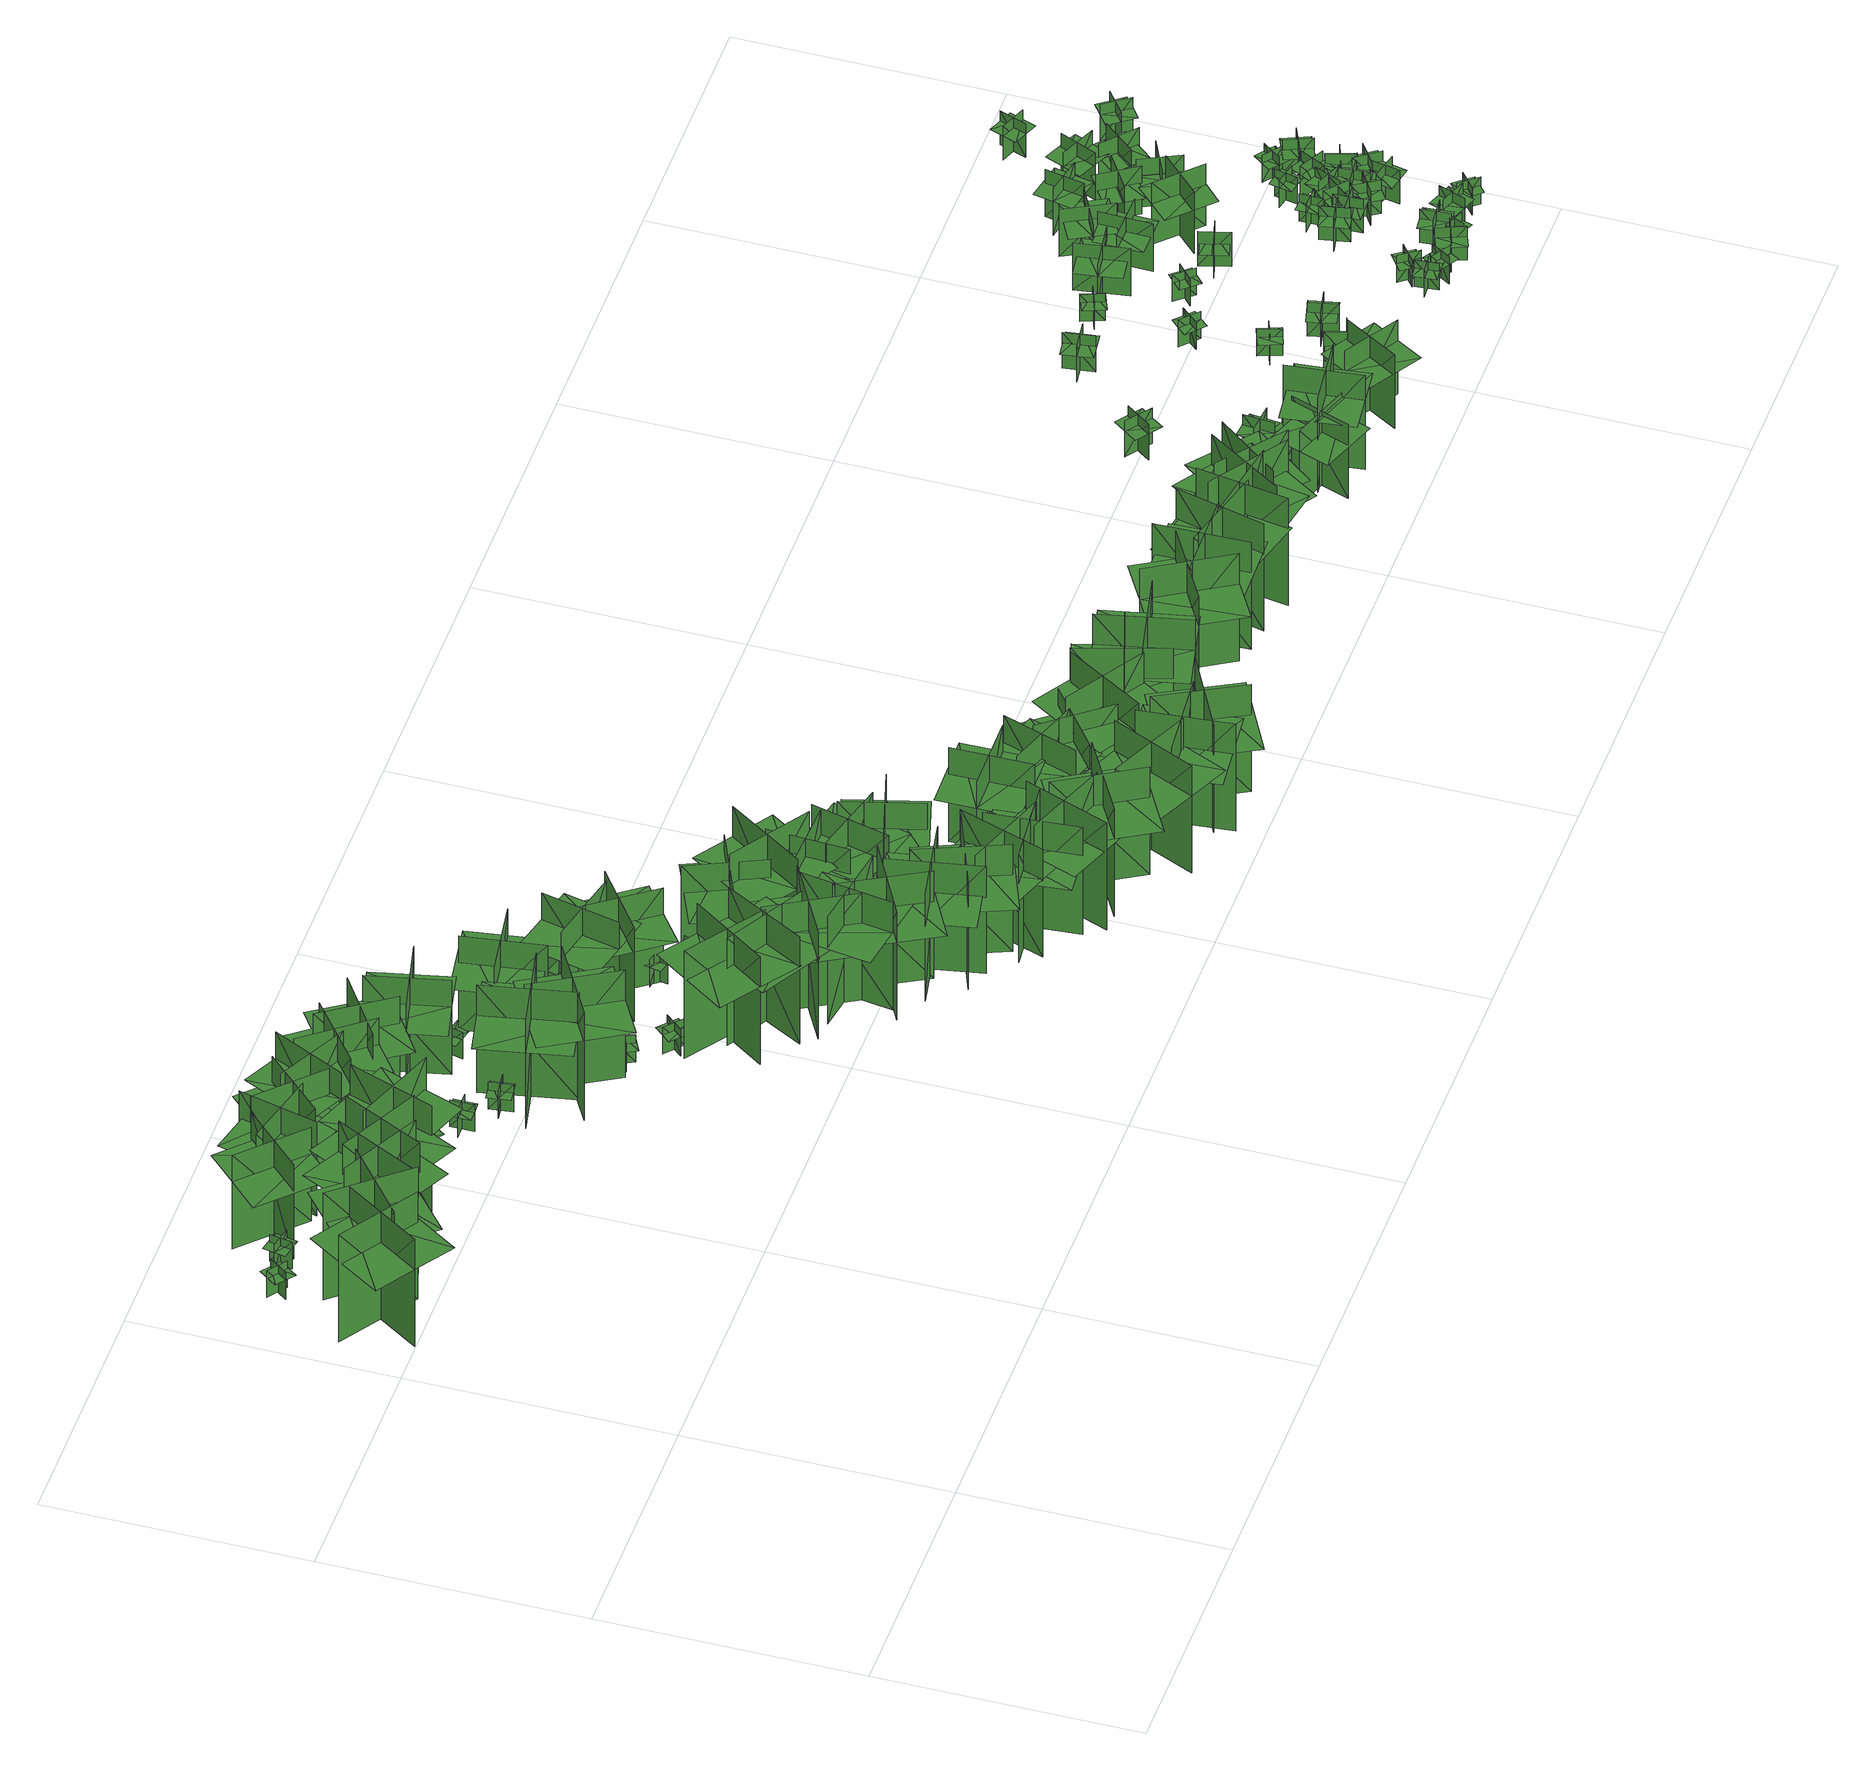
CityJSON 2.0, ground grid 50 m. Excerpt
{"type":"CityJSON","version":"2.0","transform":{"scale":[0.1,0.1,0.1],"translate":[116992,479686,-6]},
"CityObjects":{
"tree1":{"type":"SolitaryVegetationObject","geometry":[{"type":"MultiSurface","lod":"1","boundaries":[[[0,1,2]],[[0,2,3]],[[4,5,6]],[[4,6,7]],[[8,9,10]],[[8,10,11]],[[8,11,12]],[[8,12,13]]]}]},
"tree2":{"type":"SolitaryVegetationObject","geometry":[{"type":"MultiSurface","lod":"1","boundaries":[[[14,15,16]],[[14,16,17]],[[18,19,20]],[[18,20,21]],[[22,23,24]],[[22,24,25]],[[22,25,26]],[[22,26,27]]]}]},
"tree3":{"type":"SolitaryVegetationObject","geometry":[{"type":"MultiSurface","lod":"1","boundaries":[[[28,29,30]],[[28,30,31]],[[32,33,34]],[[32,34,35]],[[36,37,38]],[[36,38,39]],[[36,39,40]],[[36,40,41]]]}]},
"tree4":{"type":"SolitaryVegetationObject","geometry":[{"type":"MultiSurface","lod":"1","boundaries":[[[42,43,44]],[[42,44,45]],[[46,47,48]],[[46,48,49]],[[50,51,52]],[[50,52,53]],[[50,53,54]],[[50,54,55]]]}]},
"tree5":{"type":"SolitaryVegetationObject","geometry":[{"type":"MultiSurface","lod":"1","boundaries":[[[56,57,58]],[[56,58,59]],[[60,61,62]],[[60,62,63]],[[64,65,66]],[[64,66,67]],[[64,67,68]],[[64,68,69]]]}]},
"tree6":{"type":"SolitaryVegetationObject","geometry":[{"type":"MultiSurface","lod":"1","boundaries":[[[70,71,72]],[[70,72,73]],[[74,75,76]],[[74,76,77]],[[78,79,80]],[[78,80,81]],[[78,81,82]],[[78,82,83]]]}]},
"tree7":{"type":"SolitaryVegetationObject","geometry":[{"type":"MultiSurface","lod":"1","boundaries":[[[84,85,86]],[[84,86,87]],[[88,89,90]],[[88,90,91]],[[92,93,94]],[[92,94,95]],[[92,95,96]],[[92,96,97]]]}]},
"tree8":{"type":"SolitaryVegetationObject","geometry":[{"type":"MultiSurface","lod":"1","boundaries":[[[98,99,100]],[[98,100,101]],[[102,103,104]],[[102,104,105]],[[106,107,108]],[[106,108,109]],[[106,109,110]],[[106,110,111]]]}]},
"tree9":{"type":"SolitaryVegetationObject","geometry":[{"type":"MultiSurface","lod":"1","boundaries":[[[112,113,114]],[[112,114,115]],[[116,117,118]],[[116,118,119]],[[120,121,122]],[[120,122,123]],[[120,123,124]],[[120,124,125]]]}]},
"tree10":{"type":"SolitaryVegetationObject","geometry":[{"type":"MultiSurface","lod":"1","boundaries":[[[126,127,128]],[[126,128,129]],[[130,131,132]],[[130,132,133]],[[134,135,136]],[[134,136,137]],[[134,137,138]],[[134,138,139]]]}]},
"tree11":{"type":"SolitaryVegetationObject","geometry":[{"type":"MultiSurface","lod":"1","boundaries":[[[140,141,142]],[[140,142,143]],[[144,145,146]],[[144,146,147]],[[148,149,150]],[[148,150,151]],[[148,151,152]],[[148,152,153]]]}]},
"tree12":{"type":"SolitaryVegetationObject","geometry":[{"type":"MultiSurface","lod":"1","boundaries":[[[154,155,156]],[[154,156,157]],[[158,159,160]],[[158,160,161]],[[162,163,164]],[[162,164,165]],[[162,165,166]],[[162,166,167]]]}]},
"tree13":{"type":"SolitaryVegetationObject","geometry":[{"type":"MultiSurface","lod":"1","boundaries":[[[168,169,170]],[[168,170,171]],[[172,173,174]],[[172,174,175]],[[176,177,178]],[[176,178,179]],[[176,179,180]],[[176,180,181]]]}]},
"tree14":{"type":"SolitaryVegetationObject","geometry":[{"type":"MultiSurface","lod":"1","boundaries":[[[182,183,184]],[[182,184,185]],[[186,187,188]],[[186,188,189]],[[190,191,192]],[[190,192,193]],[[190,193,194]],[[190,194,195]]]}]},
"tree15":{"type":"SolitaryVegetationObject","geometry":[{"type":"MultiSurface","lod":"1","boundaries":[[[196,197,198]],[[196,198,199]],[[200,201,202]],[[200,202,203]],[[204,205,206]],[[204,206,207]],[[204,207,208]],[[204,208,209]]]}]},
"tree16":{"type":"SolitaryVegetationObject","geometry":[{"type":"MultiSurface","lod":"1","boundaries":[[[210,211,212]],[[210,212,213]],[[214,215,216]],[[214,216,217]],[[218,219,220]],[[218,220,221]],[[218,221,222]],[[218,222,223]]]}]},
"tree17":{"type":"SolitaryVegetationObject","geometry":[{"type":"MultiSurface","lod":"1","boundaries":[[[224,225,226]],[[224,226,227]],[[228,229,230]],[[228,230,231]],[[232,233,234]],[[232,234,235]],[[232,235,236]],[[232,236,237]]]}]},
"tree18":{"type":"SolitaryVegetationObject","geometry":[{"type":"MultiSurface","lod":"1","boundaries":[[[238,239,240]],[[238,240,241]],[[242,243,244]],[[242,244,245]],[[246,247,248]],[[246,248,249]],[[246,249,250]],[[246,250,251]]]}]},
"tree19":{"type":"SolitaryVegetationObject","geometry":[{"type":"MultiSurface","lod":"1","boundaries":[[[252,253,254]],[[252,254,255]],[[256,257,258]],[[256,258,259]],[[260,261,262]],[[260,262,263]],[[260,263,264]],[[260,264,265]]]}]},
"tree20":{"type":"SolitaryVegetationObject","geometry":[{"type":"MultiSurface","lod":"1","boundaries":[[[266,267,268]],[[266,268,269]],[[270,271,272]],[[270,272,273]],[[274,275,276]],[[274,276,277]],[[274,277,278]],[[274,278,279]]]}]},
"tree21":{"type":"SolitaryVegetationObject","geometry":[{"type":"MultiSurface","lod":"1","boundaries":[[[280,281,282]],[[280,282,283]],[[284,285,286]],[[284,286,287]],[[288,289,290]],[[288,290,291]],[[288,291,292]],[[288,292,293]]]}]},
"tree22":{"type":"SolitaryVegetationObject","geometry":[{"type":"MultiSurface","lod":"1","boundaries":[[[294,295,296]],[[294,296,297]],[[298,299,300]],[[298,300,301]],[[302,303,304]],[[302,304,305]],[[302,305,306]],[[302,306,307]]]}]},
"tree23":{"type":"SolitaryVegetationObject","geometry":[{"type":"MultiSurface","lod":"1","boundaries":[[[308,309,310]],[[308,310,311]],[[312,313,314]],[[312,314,315]],[[316,317,318]],[[316,318,319]],[[316,319,320]],[[316,320,321]]]}]},
"tree24":{"type":"SolitaryVegetationObject","geometry":[{"type":"MultiSurface","lod":"1","boundaries":[[[322,323,324]],[[322,324,325]],[[326,327,328]],[[326,328,329]],[[330,331,332]],[[330,332,333]],[[330,333,334]],[[330,334,335]]]}]},
"tree25":{"type":"SolitaryVegetationObject","geometry":[{"type":"MultiSurface","lod":"1","boundaries":[[[336,337,338]],[[336,338,339]],[[340,341,342]],[[340,342,343]],[[344,345,346]],[[344,346,347]],[[344,347,348]],[[344,348,349]]]}]},
"tree26":{"type":"SolitaryVegetationObject","geometry":[{"type":"MultiSurface","lod":"1","boundaries":[[[350,351,352]],[[350,352,353]],[[354,355,356]],[[354,356,357]],[[358,359,360]],[[358,360,361]],[[358,361,362]],[[358,362,363]]]}]},
"tree27":{"type":"SolitaryVegetationObject","geometry":[{"type":"MultiSurface","lod":"1","boundaries":[[[364,365,366]],[[364,366,367]],[[368,369,370]],[[368,370,371]],[[372,373,374]],[[372,374,375]],[[372,375,376]],[[372,376,377]]]}]},
"tree28":{"type":"SolitaryVegetationObject","geometry":[{"type":"MultiSurface","lod":"1","boundaries":[[[378,379,380]],[[378,380,381]],[[382,383,384]],[[382,384,385]],[[386,387,388]],[[386,388,389]],[[386,389,390]],[[386,390,391]]]}]},
"tree29":{"type":"SolitaryVegetationObject","geometry":[{"type":"MultiSurface","lod":"1","boundaries":[[[392,393,394]],[[392,394,395]],[[396,397,398]],[[396,398,399]],[[400,401,402]],[[400,402,403]],[[400,403,404]],[[400,404,405]]]}]},
"tree30":{"type":"SolitaryVegetationObject","geometry":[{"type":"MultiSurface","lod":"1","boundaries":[[[406,407,408]],[[406,408,409]],[[410,411,412]],[[410,412,413]],[[414,415,416]],[[414,416,417]],[[414,417,418]],[[414,418,419]]]}]},
"tree31":{"type":"SolitaryVegetationObject","geometry":[{"type":"MultiSurface","lod":"1","boundaries":[[[420,421,422]],[[420,422,423]],[[424,425,426]],[[424,426,427]],[[428,429,430]],[[428,430,431]],[[428,431,432]],[[428,432,433]]]}]},
"tree32":{"type":"SolitaryVegetationObject","geometry":[{"type":"MultiSurface","lod":"1","boundaries":[[[434,435,436]],[[434,436,437]],[[438,439,440]],[[438,440,441]],[[442,443,444]],[[442,444,445]],[[442,445,446]],[[442,446,447]]]}]},
"tree33":{"type":"SolitaryVegetationObject","geometry":[{"type":"MultiSurface","lod":"1","boundaries":[[[448,449,450]],[[448,450,451]],[[452,453,454]],[[452,454,455]],[[456,457,458]],[[456,458,459]],[[456,459,460]],[[456,460,461]]]}]},
"tree34":{"type":"SolitaryVegetationObject","geometry":[{"type":"MultiSurface","lod":"1","boundaries":[[[462,463,464]],[[462,464,465]],[[466,467,468]],[[466,468,469]],[[470,471,472]],[[470,472,473]],[[470,473,474]],[[470,474,475]]]}]},
"tree35":{"type":"SolitaryVegetationObject","geometry":[{"type":"MultiSurface","lod":"1","boundaries":[[[476,477,478]],[[476,478,479]],[[480,481,482]],[[480,482,483]],[[484,485,486]],[[484,486,487]],[[484,487,488]],[[484,488,489]]]}]},
"tree36":{"type":"SolitaryVegetationObject","geometry":[{"type":"MultiSurface","lod":"1","boundaries":[[[490,491,492]],[[490,492,493]],[[494,495,496]],[[494,496,497]],[[498,499,500]],[[498,500,501]],[[498,501,502]],[[498,502,503]]]}]},
"tree37":{"type":"SolitaryVegetationObject","geometry":[{"type":"MultiSurface","lod":"1","boundaries":[[[504,505,506]],[[504,506,507]],[[508,509,510]],[[508,510,511]],[[512,513,514]],[[512,514,515]],[[512,515,516]],[[512,516,517]]]}]},
"tree38":{"type":"SolitaryVegetationObject","geometry":[{"type":"MultiSurface","lod":"1","boundaries":[[[518,519,520]],[[518,520,521]],[[522,523,524]],[[522,524,525]],[[526,527,528]],[[526,528,529]],[[526,529,530]],[[526,530,531]]]}]},
"tree39":{"type":"SolitaryVegetationObject","geometry":[{"type":"MultiSurface","lod":"1","boundaries":[[[532,533,534]],[[532,534,535]],[[536,537,538]],[[536,538,539]],[[540,541,542]],[[540,542,543]],[[540,543,544]],[[540,544,545]]]}]},
"tree40":{"type":"SolitaryVegetationObject","geometry":[{"type":"MultiSurface","lod":"1","boundaries":[[[546,547,548]],[[546,548,549]],[[550,551,552]],[[550,552,553]],[[554,555,556]],[[554,556,557]],[[554,557,558]],[[554,558,559]]]}]},
"tree41":{"type":"SolitaryVegetationObject","geometry":[{"type":"MultiSurface","lod":"1","boundaries":[[[560,561,562]],[[560,562,563]],[[564,565,566]],[[564,566,567]],[[568,569,570]],[[568,570,571]],[[568,571,572]],[[568,572,573]]]}]},
"tree42":{"type":"SolitaryVegetationObject","geometry":[{"type":"MultiSurface","lod":"1","boundaries":[[[574,575,576]],[[574,576,577]],[[578,579,580]],[[578,580,581]],[[582,583,584]],[[582,584,585]],[[582,585,586]],[[582,586,587]]]}]},
"tree43":{"type":"SolitaryVegetationObject","geometry":[{"type":"MultiSurface","lod":"1","boundaries":[[[588,589,590]],[[588,590,591]],[[592,593,594]],[[592,594,595]],[[596,597,598]],[[596,598,599]],[[596,599,600]],[[596,600,601]]]}]},
"tree44":{"type":"SolitaryVegetationObject","geometry":[{"type":"MultiSurface","lod":"1","boundaries":[[[602,603,604]],[[602,604,605]],[[606,607,608]],[[606,608,609]],[[610,611,612]],[[610,612,613]],[[610,613,614]],[[610,614,615]]]}]},
"tree45":{"type":"SolitaryVegetationObject","geometry":[{"type":"MultiSurface","lod":"1","boundaries":[[[616,617,618]],[[616,618,619]],[[620,621,622]],[[620,622,623]],[[624,625,626]],[[624,626,627]],[[624,627,628]],[[624,628,629]]]}]},
"tree46":{"type":"SolitaryVegetationObject","geometry":[{"type":"MultiSurface","lod":"1","boundaries":[[[630,631,632]],[[630,632,633]],[[634,635,636]],[[634,636,637]],[[638,639,640]],[[638,640,641]],[[638,641,642]],[[638,642,643]]]}]},
"tree47":{"type":"SolitaryVegetationObject","geometry":[{"type":"MultiSurface","lod":"1","boundaries":[[[644,645,646]],[[644,646,647]],[[648,649,650]],[[648,650,651]],[[652,653,654]],[[652,654,655]],[[652,655,656]],[[652,656,657]]]}]},
"tree48":{"type":"SolitaryVegetationObject","geometry":[{"type":"MultiSurface","lod":"1","boundaries":[[[658,659,660]],[[658,660,661]],[[662,663,664]],[[662,664,665]],[[666,667,668]],[[666,668,669]],[[666,669,670]],[[666,670,671]]]}]},
"tree49":{"type":"SolitaryVegetationObject","geometry":[{"type":"MultiSurface","lod":"1","boundaries":[[[672,673,674]],[[672,674,675]],[[676,677,678]],[[676,678,679]],[[680,681,682]],[[680,682,683]],[[680,683,684]],[[680,684,685]]]}]},
"tree50":{"type":"SolitaryVegetationObject","geometry":[{"type":"MultiSurface","lod":"1","boundaries":[[[686,687,688]],[[686,688,689]],[[690,691,692]],[[690,692,693]],[[694,695,696]],[[694,696,697]],[[694,697,698]],[[694,698,699]]]}]},
"tree51":{"type":"SolitaryVegetationObject","geometry":[{"type":"MultiSurface","lod":"1","boundaries":[[[700,701,702]],[[700,702,703]],[[704,705,706]],[[704,706,707]],[[708,709,710]],[[708,710,711]],[[708,711,712]],[[708,712,713]]]}]},
"tree52":{"type":"SolitaryVegetationObject","geometry":[{"type":"MultiSurface","lod":"1","boundaries":[[[714,715,716]],[[714,716,717]],[[718,719,720]],[[718,720,721]],[[722,723,724]],[[722,724,725]],[[722,725,726]],[[722,726,727]]]}]},
"tree53":{"type":"SolitaryVegetationObject","geometry":[{"type":"MultiSurface","lod":"1","boundaries":[[[728,729,730]],[[728,730,731]],[[732,733,734]],[[732,734,735]],[[736,737,738]],[[736,738,739]],[[736,739,740]],[[736,740,741]]]}]},
"tree54":{"type":"SolitaryVegetationObject","geometry":[{"type":"MultiSurface","lod":"1","boundaries":[[[742,743,744]],[[742,744,745]],[[746,747,748]],[[746,748,749]],[[750,751,752]],[[750,752,753]],[[750,753,754]],[[750,754,755]]]}]},
"tree55":{"type":"SolitaryVegetationObject","geometry":[{"type":"MultiSurface","lod":"1","boundaries":[[[756,757,758]],[[756,758,759]],[[760,761,762]],[[760,762,763]],[[764,765,766]],[[764,766,767]],[[764,767,768]],[[764,768,769]]]}]},
"tree56":{"type":"SolitaryVegetationObject","geometry":[{"type":"MultiSurface","lod":"1","boundaries":[[[770,771,772]],[[770,772,773]],[[774,775,776]],[[774,776,777]],[[778,779,780]],[[778,780,781]],[[778,781,782]],[[778,782,783]]]}]},
"tree57":{"type":"SolitaryVegetationObject","geometry":[{"type":"MultiSurface","lod":"1","boundaries":[[[784,785,786]],[[784,786,787]],[[788,789,790]],[[788,790,791]],[[792,793,794]],[[792,794,795]],[[792,795,796]],[[792,796,797]]]}]},
"tree58":{"type":"SolitaryVegetationObject","geometry":[{"type":"MultiSurface","lod":"1","boundaries":[[[798,799,800]],[[798,800,801]],[[802,803,804]],[[802,804,805]],[[806,807,808]],[[806,808,809]],[[806,809,810]],[[806,810,811]]]}]},
"tree59":{"type":"SolitaryVegetationObject","geometry":[{"type":"MultiSurface","lod":"1","boundaries":[[[812,813,814]],[[812,814,815]],[[816,817,818]],[[816,818,819]],[[820,821,822]],[[820,822,823]],[[820,823,824]],[[820,824,825]]]}]},
"tree60":{"type":"SolitaryVegetationObject","geometry":[{"type":"MultiSurface","lod":"1","boundaries":[[[826,827,828]],[[826,828,829]],[[830,831,832]],[[830,832,833]],[[834,835,836]],[[834,836,837]],[[834,837,838]],[[834,838,839]]]}]},
"tree61":{"type":"SolitaryVegetationObject","geometry":[{"type":"MultiSurface","lod":"1","boundaries":[[[840,841,842]],[[840,842,843]],[[844,845,846]],[[844,846,847]],[[848,849,850]],[[848,850,851]],[[848,851,852]],[[848,852,853]]]}]},
"tree62":{"type":"SolitaryVegetationObject","geometry":[{"type":"MultiSurface","lod":"1","boundaries":[[[854,855,856]],[[854,856,857]],[[858,859,860]],[[858,860,861]],[[862,863,864]],[[862,864,865]],[[862,865,866]],[[862,866,867]]]}]},
"tree63":{"type":"SolitaryVegetationObject","geometry":[{"type":"MultiSurface","lod":"1","boundaries":[[[868,869,870]],[[868,870,871]],[[872,873,874]],[[872,874,875]],[[876,877,878]],[[876,878,879]],[[876,879,880]],[[876,880,881]]]}]},
"tree64":{"type":"SolitaryVegetationObject","geometry":[{"type":"MultiSurface","lod":"1","boundaries":[[[882,883,884]],[[882,884,885]],[[886,887,888]],[[886,888,889]],[[890,891,892]],[[890,892,893]],[[890,893,894]],[[890,894,895]]]}]},
"tree65":{"type":"SolitaryVegetationObject","geometry":[{"type":"MultiSurface","lod":"1","boundaries":[[[896,897,898]],[[896,898,899]],[[900,901,902]],[[900,902,903]],[[904,905,906]],[[904,906,907]],[[904,907,908]],[[904,908,909]]]}]},
"tree66":{"type":"SolitaryVegetationObject","geometry":[{"type":"MultiSurface","lod":"1","boundaries":[[[910,911,912]],[[910,912,913]],[[914,915,916]],[[914,916,917]],[[918,919,920]],[[918,920,921]],[[918,921,922]],[[918,922,923]]]}]},
"tree67":{"type":"SolitaryVegetationObject","geometry":[{"type":"MultiSurface","lod":"1","boundaries":[[[924,925,926]],[[924,926,927]],[[928,929,930]],[[928,930,931]],[[932,933,934]],[[932,934,935]],[[932,935,936]],[[932,936,937]]]}]},
"tree68":{"type":"SolitaryVegetationObject","geometry":[{"type":"MultiSurface","lod":"1","boundaries":[[[938,939,940]],[[938,940,941]],[[942,943,944]],[[942,944,945]],[[946,947,948]],[[946,948,949]],[[946,949,950]],[[946,950,951]]]}]},
"tree69":{"type":"SolitaryVegetationObject","geometry":[{"type":"MultiSurface","lod":"1","boundaries":[[[952,953,954]],[[952,954,955]],[[956,957,958]],[[956,958,959]],[[960,961,962]],[[960,962,963]],[[960,963,964]],[[960,964,965]]]}]},
"tree70":{"type":"SolitaryVegetationObject","geometry":[{"type":"MultiSurface","lod":"1","boundaries":[[[966,967,968]],[[966,968,969]],[[970,971,972]],[[970,972,973]],[[974,975,976]],[[974,976,977]],[[974,977,978]],[[974,978,979]]]}]},
"tree71":{"type":"SolitaryVegetationObject","geometry":[{"type":"MultiSurface","lod":"1","boundaries":[[[980,981,982]],[[980,982,983]],[[984,985,986]],[[984,986,987]],[[988,989,990]],[[988,990,991]],[[988,991,992]],[[988,992,993]]]}]},
"tree72":{"type":"SolitaryVegetationObject","geometry":[{"type":"MultiSurface","lod":"1","boundaries":[[[994,995,996]],[[994,996,997]],[[998,999,1000]],[[998,1000,1001]],[[1002,1003,1004]],[[1002,1004,1005]],[[1002,1005,1006]],[[1002,1006,1007]]]}]},
"tree73":{"type":"SolitaryVegetationObject","geometry":[{"type":"MultiSurface","lod":"1","boundaries":[[[1008,1009,1010]],[[1008,1010,1011]],[[1012,1013,1014]],[[1012,1014,1015]],[[1016,1017,1018]],[[1016,1018,1019]],[[1016,1019,1020]],[[1016,1020,1021]]]}]},
"tree74":{"type":"SolitaryVegetationObject","geometry":[{"type":"MultiSurface","lod":"1","boundaries":[[[1022,1023,1024]],[[1022,1024,1025]],[[1026,1027,1028]],[[1026,1028,1029]],[[1030,1031,1032]],[[1030,1032,1033]],[[1030,1033,1034]],[[1030,1034,1035]]]}]},
"tree75":{"type":"SolitaryVegetationObject","geometry":[{"type":"MultiSurface","lod":"1","boundaries":[[[1036,1037,1038]],[[1036,1038,1039]],[[1040,1041,1042]],[[1040,1042,1043]],[[1044,1045,1046]],[[1044,1046,1047]],[[1044,1047,1048]],[[1044,1048,1049]]]}]},
"tree76":{"type":"SolitaryVegetationObject","geometry":[{"type":"MultiSurface","lod":"1","boundaries":[[[1050,1051,1052]],[[1050,1052,1053]],[[1054,1055,1056]],[[1054,1056,1057]],[[1058,1059,1060]],[[1058,1060,1061]],[[1058,1061,1062]],[[1058,1062,1063]]]}]},
"tree77":{"type":"SolitaryVegetationObject","geometry":[{"type":"MultiSurface","lod":"1","boundaries":[[[1064,1065,1066]],[[1064,1066,1067]],[[1068,1069,1070]],[[1068,1070,1071]],[[1072,1073,1074]],[[1072,1074,1075]],[[1072,1073,1076]],[[1072,1076,1077]]]}]},
"tree78":{"type":"SolitaryVegetationObject","geometry":[{"type":"MultiSurface","lod":"1","boundaries":[[[1078,1079,1080]],[[1078,1080,1081]],[[1082,1083,1084]],[[1082,1084,1085]],[[1086,1087,1088]],[[1086,1088,1089]],[[1086,1089,1090]],[[1086,1090,1091]]]}]},
"tree79":{"type":"SolitaryVegetationObject","geometry":[{"type":"MultiSurface","lod":"1","boundaries":[[[1092,1093,1094]],[[1092,1094,1095]],[[1096,1097,1098]],[[1096,1098,1099]],[[1100,1101,1102]],[[1100,1102,1103]],[[1100,1103,1104]],[[1100,1104,1105]]]}]},
"tree80":{"type":"SolitaryVegetationObject","geometry":[{"type":"MultiSurface","lod":"1","boundaries":[[[1106,1107,1108]],[[1106,1108,1109]],[[1110,1111,1112]],[[1110,1112,1113]],[[1114,1115,1116]],[[1114,1116,1117]],[[1114,1117,1118]],[[1114,1118,1119]]]}]},
"tree81":{"type":"SolitaryVegetationObject","geometry":[{"type":"MultiSurface","lod":"1","boundaries":[[[1120,1121,1122]],[[1120,1122,1123]],[[1124,1125,1126]],[[1124,1126,1127]],[[1128,1129,1130]],[[1128,1130,1131]],[[1128,1131,1132]],[[1128,1132,1133]]]}]},
"tree82":{"type":"SolitaryVegetationObject","geometry":[{"type":"MultiSurface","lod":"1","boundaries":[[[1134,1135,1136]],[[1134,1136,1137]],[[1138,1139,1140]],[[1138,1140,1141]],[[1142,1143,1144]],[[1142,1144,1145]],[[1142,1145,1146]],[[1142,1146,1147]]]}]},
"tree83":{"type":"SolitaryVegetationObject","geometry":[{"type":"MultiSurface","lod":"1","boundaries":[[[1148,1149,1150]],[[1148,1150,1151]],[[1152,1153,1154]],[[1152,1154,1155]],[[1156,1157,1158]],[[1156,1158,1159]],[[1156,1159,1160]],[[1156,1160,1161]]]}]},
"tree84":{"type":"SolitaryVegetationObject","geometry":[{"type":"MultiSurface","lod":"1","boundaries":[[[1162,1163,1164]],[[1162,1164,1165]],[[1166,1167,1168]],[[1166,1168,1169]],[[1170,1171,1172]],[[1170,1172,1173]],[[1170,1171,1174]],[[1170,1174,1175]]]}]},
"tree85":{"type":"SolitaryVegetationObject","geometry":[{"type":"MultiSurface","lod":"1","boundaries":[[[1176,1177,1178]],[[1176,1178,1179]],[[1180,1181,1182]],[[1180,1182,1183]],[[1184,1185,1186]],[[1184,1186,1187]],[[1184,1187,1188]],[[1184,1188,1189]]]}]},
"tree86":{"type":"SolitaryVegetationObject","geometry":[{"type":"MultiSurface","lod":"1","boundaries":[[[1190,1191,1192]],[[1190,1192,1193]],[[1194,1195,1196]],[[1194,1196,1197]],[[1198,1199,1200]],[[1198,1200,1201]],[[1198,1201,1202]],[[1198,1202,1203]]]}]},
"tree87":{"type":"SolitaryVegetationObject","geometry":[{"type":"MultiSurface","lod":"1","boundaries":[[[1204,1205,1206]],[[1204,1206,1207]],[[1208,1209,1210]],[[1208,1210,1211]],[[1212,1213,1214]],[[1212,1214,1215]],[[1212,1215,1216]],[[1212,1216,1217]]]}]},
"tree88":{"type":"SolitaryVegetationObject","geometry":[{"type":"MultiSurface","lod":"1","boundaries":[[[1218,1219,1220]],[[1218,1220,1221]],[[1222,1223,1224]],[[1222,1224,1225]],[[1226,1227,1228]],[[1226,1228,1229]],[[1226,1229,1230]],[[1226,1230,1231]]]}]},
"tree89":{"type":"SolitaryVegetationObject","geometry":[{"type":"MultiSurface","lod":"1","boundaries":[[[1232,1233,1234]],[[1232,1234,1235]],[[1236,1237,1238]],[[1236,1238,1239]],[[1240,1241,1242]],[[1240,1242,1243]],[[1240,1241,1244]],[[1240,1244,1245]]]}]},
"tree90":{"type":"SolitaryVegetationObject","geometry":[{"type":"MultiSurface","lod":"1","boundaries":[[[1246,1247,1248]],[[1246,1248,1249]],[[1250,1251,1252]],[[1250,1252,1253]],[[1254,1255,1256]],[[1254,1256,1257]],[[1254,1257,1258]],[[1254,1258,1259]]]}]},
"tree91":{"type":"SolitaryVegetationObject","geometry":[{"type":"MultiSurface","lod":"1","boundaries":[[[1260,1261,1262]],[[1260,1262,1263]],[[1264,1265,1266]],[[1264,1266,1267]],[[1268,1269,1270]],[[1268,1270,1271]],[[1268,1271,1272]],[[1268,1272,1273]]]}]},
"tree92":{"type":"SolitaryVegetationObject","geometry":[{"type":"MultiSurface","lod":"1","boundaries":[[[1274,1275,1276]],[[1274,1276,1277]],[[1278,1279,1280]],[[1278,1280,1281]],[[1282,1283,1284]],[[1282,1284,1285]],[[1282,1283,1286]],[[1282,1286,1287]]]}]},
"tree93":{"type":"SolitaryVegetationObject","geometry":[{"type":"MultiSurface","lod":"1","boundaries":[[[1288,1289,1290]],[[1288,1290,1291]],[[1292,1293,1294]],[[1292,1294,1295]],[[1296,1297,1298]],[[1296,1298,1299]],[[1296,1299,1300]],[[1296,1300,1301]]]}]},
"tree94":{"type":"SolitaryVegetationObject","geometry":[{"type":"MultiSurface","lod":"1","boundaries":[[[1302,1303,1304]],[[1302,1304,1305]],[[1306,1307,1308]],[[1306,1308,1309]],[[1310,1311,1312]],[[1310,1312,1313]],[[1310,1313,1314]],[[1310,1314,1315]]]}]},
"tree95":{"type":"SolitaryVegetationObject","geometry":[{"type":"MultiSurface","lod":"1","boundaries":[[[1316,1317,1318]],[[1316,1318,1319]],[[1320,1321,1322]],[[1320,1322,1323]],[[1324,1325,1326]],[[1324,1326,1327]],[[1324,1327,1328]],[[1324,1328,1329]]]}]},
"tree96":{"type":"SolitaryVegetationObject","geometry":[{"type":"MultiSurface","lod":"1","boundaries":[[[1330,1331,1332]],[[1330,1332,1333]],[[1334,1335,1336]],[[1334,1336,1337]],[[1338,1339,1340]],[[1338,1340,1341]],[[1338,1341,1342]],[[1338,1342,1343]]]}]},
"tree97":{"type":"SolitaryVegetationObject","geometry":[{"type":"MultiSurface","lod":"1","boundaries":[[[1344,1345,1346]],[[1344,1346,1347]],[[1348,1349,1350]],[[1348,1350,1351]],[[1352,1353,1354]],[[1352,1354,1355]],[[1352,1355,1356]],[[1352,1356,1357]]]}]},
"tree98":{"type":"SolitaryVegetationObject","geometry":[{"type":"MultiSurface","lod":"1","boundaries":[[[1358,1359,1360]],[[1358,1360,1361]],[[1362,1363,1364]],[[1362,1364,1365]],[[1366,1367,1368]],[[1366,1368,1369]],[[1366,1369,1370]],[[1366,1370,1371]]]}]},
"tree99":{"type":"SolitaryVegetationObject","geometry":[{"type":"MultiSurface","lod":"1","boundaries":[[[1372,1373,1374]],[[1372,1374,1375]],[[1376,1377,1378]],[[1376,1378,1379]],[[1380,1381,1382]],[[1380,1382,1383]],[[1380,1383,1384]],[[1380,1384,1385]]]}]},
"tree100":{"type":"SolitaryVegetationObject","geometry":[{"type":"MultiSurface","lod":"1","boundaries":[[[1386,1387,1388]],[[1386,1388,1389]],[[1390,1391,1392]],[[1390,1392,1393]],[[1394,1395,1396]],[[1394,1396,1397]],[[1394,1395,1398]],[[1394,1398,1399]]]}]},
"tree101":{"type":"SolitaryVegetationObject","geometry":[{"type":"MultiSurface","lod":"1","boundaries":[[[1400,1401,1402]],[[1400,1402,1403]],[[1404,1405,1406]],[[1404,1406,1407]],[[1408,1409,1410]],[[1408,1410,1411]],[[1408,1411,1412]],[[1408,1412,1413]]]}]},
"tree102":{"type":"SolitaryVegetationObject","geometry":[{"type":"MultiSurface","lod":"1","boundaries":[[[1414,1415,1416]],[[1414,1416,1417]],[[1418,1419,1420]],[[1418,1420,1421]],[[1422,1423,1424]],[[1422,1424,1425]],[[1422,1425,1426]],[[1422,1426,1427]]]}]},
"tree103":{"type":"SolitaryVegetationObject","geometry":[{"type":"MultiSurface","lod":"1","boundaries":[[[1428,1429,1430]],[[1428,1430,1431]],[[1432,1433,1434]],[[1432,1434,1435]],[[1436,1437,1438]],[[1436,1438,1439]],[[1436,1439,1440]],[[1436,1440,1441]]]}]},
"tree104":{"type":"SolitaryVegetationObject","geometry":[{"type":"MultiSurface","lod":"1","boundaries":[[[1442,1443,1444]],[[1442,1444,1445]],[[1446,1447,1448]],[[1446,1448,1449]],[[1450,1451,1452]],[[1450,1452,1453]],[[1450,1453,1454]],[[1450,1454,1455]]]}]},
"tree105":{"type":"SolitaryVegetationObject","geometry":[{"type":"MultiSurface","lod":"1","boundaries":[[[1456,1457,1458]],[[1456,1458,1459]],[[1460,1461,1462]],[[1460,1462,1463]],[[1464,1465,1466]],[[1464,1466,1467]],[[1464,1467,1468]],[[1464,1468,1469]]]}]},
"tree106":{"type":"SolitaryVegetationObject","geometry":[{"type":"MultiSurface","lod":"1","boundaries":[[[1470,1471,1472]],[[1470,1472,1473]],[[1474,1475,1476]],[[1474,1476,1477]],[[1478,1479,1480]],[[1478,1480,1481]],[[1478,1481,1482]],[[1478,1482,1483]]]}]}
},
"vertices":[
[199,1032,14],[51,1129,14],[51,1129,260],[199,1032,260],[176,1148,14],[79,1000,14],[79,1000,260],[176,1148,260],[176,1148,191],[102,1196,191],[5,1048,191],[79,1000,191],[153,951,191],[250,1099,191],
[152,1253,22],[116,1279,22],[116,1279,83],[152,1253,83],[148,1282,22],[122,1246,22],[122,1246,83],[148,1282,83],[148,1282,66],[130,1295,66],[104,1260,66],[122,1246,66],[139,1233,66],[166,1269,66],
[262,1051,13],[149,1187,13],[149,1187,259],[262,1051,259],[274,1168,13],[137,1055,13],[137,1055,259],[274,1168,259],[274,1168,190],[217,1236,190],[81,1124,190],[137,1055,190],[194,987,190],[330,1100,190],
[210,1303,21],[202,1260,21],[202,1260,82],[210,1303,82],[186,1287,21],[229,1278,21],[229,1278,82],[186,1287,82],[186,1287,65],[181,1266,65],[225,1257,65],[229,1278,65],[233,1300,65],[190,1309,65],
[221,1172,12],[379,1092,12],[379,1092,258],[221,1172,258],[257,1060,12],[336,1218,12],[336,1218,258],[257,1060,258],[257,1060,189],[336,1020,189],[416,1178,189],[336,1218,189],[257,1258,189],[178,1099,189],
[232,1266,17],[341,1377,17],[341,1377,232],[232,1266,232],[335,1267,17],[225,1375,17],[225,1375,232],[335,1267,232],[335,1267,172],[390,1322,172],[279,1430,172],[225,1375,172],[170,1320,172],[281,1211,172],
[440,1114,11],[281,1193,11],[281,1193,257],[440,1114,257],[403,1226,11],[324,1068,11],[324,1068,257],[403,1226,257],[403,1226,188],[324,1266,188],[245,1107,188],[324,1068,188],[404,1028,188],[482,1187,188],
[351,1262,16],[388,1413,16],[388,1413,232],[351,1262,232],[439,1315,16],[289,1352,16],[289,1352,232],[439,1315,232],[439,1315,171],[458,1391,171],[307,1427,171],[289,1352,171],[271,1277,171],[421,1240,171],
[374,1185,10],[540,1123,10],[540,1123,257],[374,1185,257],[423,1077,10],[484,1243,10],[484,1243,257],[423,1077,257],[423,1077,188],[506,1047,188],[567,1213,188],[484,1243,188],[401,1274,188],[340,1108,188],
[492,1283,16],[382,1391,16],[382,1391,231],[492,1283,231],[492,1386,16],[384,1275,16],[384,1275,231],[492,1386,231],[492,1386,171],[437,1440,171],[328,1330,171],[384,1275,171],[439,1221,171],[547,1332,171],
[577,1150,15],[552,1113,15],[552,1113,77],[577,1150,77],[548,1144,15],[585,1119,15],[585,1119,77],[548,1144,77],[548,1144,60],[536,1126,60],[572,1101,60],[585,1119,60],[597,1138,60],[561,1163,60],
[452,1358,17],[591,1289,17],[591,1289,232],[452,1358,232],[485,1260,17],[553,1399,17],[553,1399,232],[485,1260,232],[485,1260,172],[555,1226,172],[623,1365,172],[553,1399,172],[484,1433,172],[416,1294,172],
[663,1092,16],[618,1091,16],[618,1091,77],[663,1092,77],[642,1113,16],[642,1068,16],[642,1068,77],[642,1113,77],[642,1113,60],[620,1112,60],[620,1068,60],[642,1068,60],[664,1069,60],[664,1113,60],
[648,1350,17],[525,1255,17],[525,1255,232],[648,1350,232],[546,1364,17],[641,1241,17],[641,1241,232],[546,1364,232],[546,1364,172],[484,1316,172],[579,1194,172],[641,1241,172],[702,1289,172],[607,1411,172],
[705,1063,16],[711,1019,16],[711,1019,78],[705,1063,78],[687,1039,16],[731,1045,16],[731,1045,78],[687,1039,78],[687,1039,60],[690,1017,60],[734,1023,60],[731,1045,60],[728,1067,60],[684,1061,60],
[707,1223,15],[620,1352,15],[620,1352,230],[707,1223,230],[727,1324,15],[599,1238,15],[599,1238,230],[727,1324,230],[727,1324,170],[684,1389,170],[556,1302,170],[599,1238,170],[642,1174,170],[771,1260,170],
[681,988,11],[855,1023,11],[855,1023,258],[681,988,258],[779,922,11],[745,1096,11],[745,1096,258],[779,922,258],[779,922,189],[866,939,189],[831,1113,189],[745,1096,189],[658,1078,189],[692,905,189],
[883,986,12],[730,898,12],[730,898,259],[883,986,259],[770,1018,12],[858,864,12],[858,864,259],[770,1018,259],[770,1018,190],[693,973,190],[782,820,190],[858,864,190],[935,909,190],[846,1062,190],
[688,1206,14],[839,1239,14],[839,1239,230],[688,1206,230],[774,1150,14],[741,1301,14],[741,1301,230],[774,1150,230],[774,1150,170],[850,1166,170],[817,1317,170],[741,1301,170],[665,1285,170],[698,1133,170],
[895,856,18],[875,896,18],[875,896,80],[895,856,80],[905,884,18],[865,864,18],[865,864,80],[905,884,80],[905,884,63],[895,904,63],[855,884,63],[865,864,63],[875,845,63],[914,864,63],
[824,1186,19],[813,1143,19],[813,1143,80],[824,1186,80],[799,1171,19],[842,1160,19],[842,1160,80],[799,1171,80],[799,1171,63],[793,1150,63],[836,1139,63],[842,1160,63],[847,1182,63],[804,1193,63],
[932,787,19],[961,820,19],[961,820,80],[932,787,80],[961,789,19],[928,818,19],[928,818,80],[961,789,80],[961,789,63],[976,805,63],[943,835,63],[928,818,63],[913,802,63],[947,772,63],
[1078,680,14],[933,781,14],[933,781,261],[1078,680,261],[1058,796,14],[957,651,14],[957,651,261],[1058,796,261],[1058,796,192],[985,847,192],[884,701,192],[957,651,192],[1030,600,192],[1131,746,192],
[892,1175,11],[915,1021,11],[915,1021,226],[892,1175,226],[831,1092,11],[984,1115,11],[984,1115,226],[831,1092,226],[831,1092,166],[842,1015,166],[995,1038,166],[984,1115,166],[972,1192,166],[819,1169,166],
[1027,602,15],[1113,757,15],[1113,757,261],[1027,602,261],[1141,634,15],[986,720,15],[986,720,261],[1141,634,261],[1141,634,192],[1184,711,192],[1029,797,192],[986,720,192],[943,642,192],[1098,556,192],
[950,1001,17],[971,1076,17],[971,1076,125],[950,1001,125],[995,1026,17],[920,1047,17],[920,1047,125],[995,1026,125],[995,1026,95],[1005,1064,95],[931,1085,95],[920,1047,95],[910,1010,95],[984,989,95],
[1082,688,15],[1168,534,15],[1168,534,261],[1082,688,261],[1049,575,15],[1203,661,15],[1203,661,261],[1049,575,261],[1049,575,192],[1092,498,192],[1246,584,192],[1203,661,192],[1160,739,192],[1006,653,192],
[951,1008,13],[1102,974,13],[1102,974,229],[951,1008,229],[1005,920,13],[1039,1071,13],[1039,1071,229],[1005,920,229],[1005,920,168],[1080,903,168],[1115,1054,168],[1039,1071,168],[964,1089,168],[929,938,168],
[1090,571,16],[1265,544,16],[1265,544,262],[1090,571,262],[1159,475,16],[1186,650,16],[1186,650,262],[1159,475,262],[1159,475,193],[1246,462,193],[1274,637,193],[1186,650,193],[1099,664,193],[1072,489,193],
[1125,984,13],[1000,892,13],[1000,892,228],[1125,984,228],[1023,1000,13],[1115,875,13],[1115,875,228],[1023,1000,228],[1023,1000,168],[961,954,168],[1053,829,168],[1115,875,168],[1177,921,168],[1085,1046,168],
[1258,432,16],[1174,588,16],[1174,588,262],[1258,432,262],[1292,545,16],[1136,461,16],[1136,461,262],[1292,545,262],[1292,545,193],[1251,623,193],[1095,539,193],[1136,461,193],[1178,383,193],[1334,467,193],
[1116,908,16],[1107,865,16],[1107,865,78],[1116,908,78],[1091,892,16],[1134,883,16],[1134,883,78],[1091,892,78],[1091,892,61],[1086,871,61],[1130,861,61],[1134,883,61],[1139,904,61],[1096,914,61],
[1171,855,15],[1158,813,15],[1158,813,77],[1171,855,77],[1145,841,15],[1187,828,15],[1187,828,77],[1145,841,77],[1145,841,60],[1139,820,60],[1181,807,60],[1187,828,60],[1194,850,60],[1152,862,60],
[1264,525,16],[1297,350,16],[1297,350,262],[1264,525,262],[1197,428,16],[1371,460,16],[1371,460,262],[1197,428,262],[1197,428,193],[1213,341,193],[1387,373,193],[1371,460,193],[1355,547,193],[1181,515,193],
[1242,721,10],[1180,863,10],[1180,863,226],[1242,721,226],[1280,817,10],[1138,755,10],[1138,755,226],[1280,817,226],[1280,817,165],[1249,888,165],[1107,826,165],[1138,755,165],[1169,684,165],[1311,746,165],
[1367,324,14],[1302,489,14],[1302,489,260],[1367,324,260],[1415,432,14],[1250,367,14],[1250,367,260],[1415,432,260],[1415,432,191],[1382,514,191],[1218,449,191],[1250,367,191],[1283,285,191],[1447,350,191],
[1202,783,9],[1350,685,9],[1350,685,255],[1202,783,255],[1225,667,9],[1323,815,9],[1323,815,255],[1225,667,255],[1225,667,186],[1299,618,186],[1397,766,186],[1323,815,186],[1249,864,186],[1151,717,186],
[1322,377,11],[1489,319,11],[1489,319,257],[1322,377,257],[1373,271,11],[1431,438,11],[1431,438,257],[1373,271,257],[1373,271,188],[1457,241,188],[1515,409,188],[1431,438,188],[1348,467,188],[1289,300,188],
[1314,753,11],[1307,598,11],[1307,598,227],[1314,753,227],[1237,683,11],[1392,677,11],[1392,677,227],[1237,683,227],[1237,683,167],[1234,606,167],[1389,600,167],[1392,677,167],[1395,754,167],[1240,761,167],
[1527,324,8],[1350,308,8],[1350,308,254],[1527,324,254],[1437,400,8],[1452,224,8],[1452,224,254],[1437,400,254],[1437,400,185],[1348,392,185],[1364,216,185],[1452,224,185],[1541,232,185],[1525,408,185],
[1395,695,16],[1357,544,16],[1357,544,231],[1395,695,231],[1306,642,16],[1456,604,16],[1456,604,231],[1306,642,231],[1306,642,171],[1287,567,171],[1437,529,171],[1456,604,171],[1475,679,171],[1325,717,171],
[1533,351,13],[1470,186,13],[1470,186,259],[1533,351,259],[1425,303,13],[1591,241,13],[1591,241,259],[1425,303,259],[1425,303,190],[1394,220,190],[1559,158,190],[1591,241,190],[1622,324,190],[1456,386,190],
[1457,506,16],[1415,655,16],[1415,655,231],[1457,506,231],[1508,596,16],[1359,554,16],[1359,554,231],[1508,596,231],[1508,596,171],[1487,670,171],[1338,628,171],[1359,554,171],[1380,479,171],[1529,521,171],
[1630,159,13],[1541,312,13],[1541,312,260],[1630,159,260],[1661,273,13],[1507,184,13],[1507,184,260],[1661,273,260],[1661,273,191],[1616,350,191],[1463,261,191],[1507,184,191],[1552,108,191],[1705,196,191],
[1768,141,14],[1607,214,14],[1607,214,260],[1768,141,260],[1727,252,14],[1654,90,14],[1654,90,260],[1727,252,260],[1727,252,191],[1646,288,191],[1573,127,191],[1654,90,191],[1735,54,191],[1808,215,191],
[1605,513,17],[1608,359,17],[1608,359,232],[1605,513,232],[1533,440,17],[1688,442,17],[1688,442,232],[1533,440,232],[1533,440,172],[1534,362,172],[1689,365,172],[1688,442,172],[1687,520,172],[1532,517,172],
[1621,396,13],[1767,346,13],[1767,346,229],[1621,396,229],[1666,303,13],[1716,449,13],[1716,449,229],[1666,303,229],[1666,303,168],[1739,278,168],[1789,424,168],[1716,449,168],[1643,475,168],[1592,328,168],
[1764,227,14],[1781,51,14],[1781,51,260],[1764,227,260],[1689,137,14],[1865,153,14],[1865,153,260],[1689,137,260],[1689,137,191],[1697,48,191],[1873,65,191],[1865,153,191],[1857,241,191],[1680,225,191],
[1811,380,12],[1689,285,12],[1689,285,228],[1811,380,228],[1708,393,12],[1804,271,12],[1804,271,228],[1708,393,228],[1708,393,167],[1647,346,167],[1743,224,167],[1804,271,167],[1865,319,167],[1769,441,167],
[1887,56,14],[1805,212,14],[1805,212,260],[1887,56,260],[1923,168,14],[1766,86,14],[1766,86,260],[1923,168,260],[1923,168,191],[1882,246,191],[1725,164,191],[1766,86,191],[1807,7,191],[1964,90,191],
[1877,378,11],[1784,227,11],[1784,227,258],[1877,378,258],[1762,351,11],[1913,258,11],[1913,258,258],[1762,351,258],[1762,351,189],[1716,276,189],[1867,183,189],[1913,258,189],[1960,333,189],[1809,426,189],
[1835,269,12],[2004,320,12],[2004,320,258],[1835,269,258],[1938,212,12],[1887,382,12],[1887,382,258],[1938,212,258],[1938,212,189],[2023,238,189],[1972,407,189],[1887,382,189],[1802,357,189],[1853,187,189],
[1921,262,13],[2094,299,13],[2094,299,259],[1921,262,259],[2020,198,13],[1982,371,13],[1982,371,259],[2020,198,259],[2020,198,190],[2106,216,190],[2069,389,190],[1982,371,190],[1896,352,190],[1933,179,190],
[2231,299,13],[2078,210,13],[2078,210,259],[2231,299,259],[2117,329,13],[2207,177,13],[2207,177,259],[2117,329,259],[2117,329,190],[2041,285,190],[2130,132,190],[2207,177,190],[2283,221,190],[2194,374,190],
[2242,167,12],[2238,344,12],[2238,344,258],[2242,167,258],[2324,251,12],[2147,248,12],[2147,248,258],[2324,251,258],[2324,251,189],[2322,340,189],[2145,337,189],[2147,248,189],[2149,159,189],[2326,163,189],
[2295,161,11],[2339,332,11],[2339,332,257],[2295,161,257],[2397,220,11],[2225,265,11],[2225,265,257],[2397,220,257],[2397,220,188],[2419,306,188],[2248,350,188],[2225,265,188],[2203,179,188],[2374,134,188],
[2400,315,11],[2371,140,11],[2371,140,257],[2400,315,257],[2304,247,11],[2478,218,11],[2478,218,257],[2304,247,257],[2304,247,188],[2289,160,188],[2463,130,188],[2478,218,188],[2493,305,188],[2319,335,188],
[2374,285,7],[2521,187,7],[2521,187,254],[2374,285,254],[2397,169,7],[2494,316,7],[2494,316,254],[2397,169,254],[2397,169,185],[2470,120,185],[2568,267,185],[2494,316,185],[2421,365,185],[2323,218,185],
[2452,299,13],[2573,203,13],[2573,203,228],[2452,299,228],[2463,196,13],[2559,318,13],[2559,318,228],[2463,196,228],[2463,196,168],[2524,148,168],[2620,270,168],[2559,318,168],[2498,366,168],[2402,244,168],
[2661,122,18],[2702,237,18],[2702,237,188],[2661,122,188],[2735,157,18],[2620,197,18],[2620,197,188],[2735,157,188],[2735,157,140],[2755,214,140],[2640,255,140],[2620,197,140],[2600,140,140],[2714,99,140],
[2724,259,19],[2740,116,19],[2740,116,235],[2724,259,235],[2659,177,19],[2801,193,19],[2801,193,235],[2659,177,235],[2659,177,179],[2667,108,179],[2809,124,179],[2801,193,179],[2794,261,179],[2651,245,179],
[2708,250,25],[2763,228,25],[2763,228,107],[2708,250,107],[2723,213,25],[2745,268,25],[2745,268,107],[2723,213,107],[2723,213,84],[2751,202,84],[2773,257,84],[2745,268,84],[2718,279,84],[2696,224,84],
[2691,302,23],[2750,297,23],[2750,297,105],[2691,302,105],[2716,272,23],[2721,331,23],[2721,331,105],[2716,272,105],[2716,272,82],[2745,269,82],[2751,328,82],[2721,331,82],[2692,334,82],[2687,275,82],
[2693,529,14],[2658,481,14],[2658,481,96],[2693,529,96],[2654,523,14],[2701,488,14],[2701,488,96],[2654,523,96],[2654,523,73],[2636,499,73],[2684,464,73],[2701,488,73],[2719,512,73],[2671,547,73],
[2920,204,19],[2857,100,19],[2857,100,188],[2920,204,188],[2841,185,19],[2945,122,19],[2945,122,188],[2841,185,188],[2841,185,141],[2810,133,141],[2914,70,141],[2945,122,141],[2977,174,141],[2873,237,141],
[2962,180,24],[2937,253,24],[2937,253,132],[2962,180,132],[2985,226,24],[2912,201,24],[2912,201,132],[2985,226,132],[2985,226,101],[2973,263,101],[2900,238,101],[2912,201,101],[2925,164,101],[2998,190,101],
[2837,633,26],[2829,691,26],[2829,691,108],[2837,633,108],[2861,664,26],[2802,656,26],[2802,656,108],[2861,664,108],[2861,664,85],[2857,693,85],[2798,685,85],[2802,656,85],[2806,627,85],[2865,634,85],
[2986,367,26],[2944,352,26],[2944,352,87],[2986,367,87],[2959,380,26],[2974,338,26],[2974,338,87],[2959,380,87],[2959,380,70],[2938,372,70],[2954,331,70],[2974,338,70],[2995,346,70],[2980,388,70],
[2944,485,26],[2974,518,26],[2974,518,88],[2944,485,88],[2974,486,26],[2941,516,26],[2941,516,88],[2974,486,88],[2974,486,71],[2989,502,71],[2956,532,71],[2941,516,71],[2926,500,71],[2959,470,71],
[3035,313,26],[3047,259,26],[3047,259,103],[3035,313,103],[3015,282,26],[3069,294,26],[3069,294,103],[3015,282,103],[3015,282,81],[3021,255,81],[3075,267,81],[3069,294,81],[3063,321,81],[3009,308,81],
[2968,656,28],[2952,697,28],[2952,697,89],[2968,656,89],[2980,683,28],[2939,667,28],[2939,667,89],[2980,683,89],[2980,683,72],[2972,704,72],[2931,687,72],[2939,667,72],[2947,646,72],[2988,663,72],
[3079,527,27],[3050,561,27],[3050,561,88],[3079,527,88],[3081,557,27],[3048,528,27],[3048,528,88],[3081,557,88],[3081,557,71],[3067,573,71],[3034,544,71],[3048,528,71],[3063,511,71],[3096,540,71],
[3028,734,26],[3043,634,26],[3043,634,135],[3028,734,135],[2986,676,26],[3085,690,26],[3085,690,135],[2986,676,135],[2990,676,105],[2997,633,105],[3088,646,105],[3081,690,105],[3075,733,105],[2984,720,105],
[3215,131,27],[3211,175,27],[3211,175,88],[3215,131,88],[3234,153,27],[3190,150,27],[3190,150,88],[3234,153,88],[3234,153,71],[3232,175,71],[3188,172,71],[3190,150,71],[3192,128,71],[3236,131,71],
[3214,207,26],[3241,172,26],[3241,172,87],[3214,207,87],[3210,178,26],[3245,205,26],[3245,205,87],[3210,178,87],[3210,178,70],[3223,161,70],[3258,187,70],[3245,205,70],[3232,223,70],[3196,196,70],
[3237,120,26],[3260,158,26],[3260,158,88],[3237,120,88],[3266,127,26],[3228,150,26],[3228,150,88],[3266,127,88],[3266,127,71],[3277,146,71],[3239,169,71],[3228,150,71],[3216,131,71],[3255,108,71],
[3185,527,28],[3128,511,28],[3128,511,107],[3185,527,107],[3150,546,28],[3166,490,28],[3166,490,107],[3150,546,107],[3185,529,80],[3128,513,80],[3136,485,80],[3192,500,80],[3122,536,80],[3178,551,80],
[3166,665,28],[3066,666,28],[3066,666,137],[3166,665,137],[3116,716,28],[3114,615,28],[3114,615,137],[3116,716,137],[3116,712,106],[3072,712,106],[3071,620,106],[3114,619,106],[3158,619,106],[3160,711,106],
[3319,145,25],[3268,126,25],[3268,126,102],[3319,145,102],[3286,161,25],[3306,109,25],[3306,109,102],[3286,161,102],[3286,161,80],[3260,151,80],[3280,99,80],[3306,109,80],[3331,119,80],[3312,171,80],
[3099,780,31],[3144,691,31],[3144,691,140],[3099,780,140],[3077,712,31],[3167,757,31],[3167,757,140],[3077,712,140],[3081,713,110],[3101,674,110],[3183,717,110],[3163,756,110],[3143,795,110],[3061,752,110],
[3282,312,34],[3272,366,34],[3272,366,111],[3282,312,111],[3303,342,34],[3249,332,34],[3249,332,111],[3303,342,111],[3303,342,89],[3298,369,89],[3244,359,89],[3249,332,89],[3254,305,89],[3308,315,89],
[3328,122,26],[3345,163,26],[3345,163,87],[3328,122,87],[3355,134,26],[3314,150,26],[3314,150,87],[3355,134,87],[3355,134,70],[3363,154,70],[3322,171,70],[3314,150,70],[3306,130,70],[3347,113,70],
[3303,169,25],[3358,175,25],[3358,175,102],[3303,169,102],[3331,146,25],[3325,201,25],[3325,201,102],[3331,146,102],[3331,146,81],[3359,149,81],[3353,204,81],[3325,201,81],[3298,198,81],[3304,143,81],
[3255,565,28],[3180,639,28],[3180,639,169],[3255,565,169],[3255,637,28],[3180,562,28],[3180,562,169],[3255,637,169],[3258,567,122],[3183,642,122],[3145,604,122],[3220,530,122],[3213,672,122],[3288,597,122],
[3315,299,30],[3313,354,30],[3313,354,107],[3315,299,107],[3340,326,30],[3285,323,30],[3285,323,107],[3340,326,107],[3340,326,85],[3339,353,85],[3284,351,85],[3285,323,85],[3286,296,85],[3342,298,85],
[3186,833,36],[3171,758,36],[3171,758,144],[3186,833,144],[3143,805,36],[3219,790,36],[3219,790,144],[3143,805,144],[3143,805,114],[3135,767,114],[3211,752,114],[3219,790,114],[3227,828,114],[3151,843,114],
[3330,392,33],[3285,393,33],[3285,393,95],[3330,392,95],[3309,413,33],[3309,369,33],[3309,369,95],[3309,413,95],[3309,413,77],[3287,413,77],[3287,369,77],[3309,369,77],[3331,369,77],[3331,413,77],
[3359,169,26],[3411,150,26],[3411,150,103],[3359,169,103],[3374,135,26],[3393,187,26],[3393,187,103],[3374,135,103],[3374,135,81],[3400,126,81],[3419,178,81],[3393,187,81],[3367,197,81],[3348,145,81],
[3255,735,33],[3186,690,33],[3186,690,143],[3255,735,143],[3201,746,33],[3245,677,33],[3245,677,143],[3201,746,143],[3254,737,106],[3185,692,106],[3207,658,106],[3276,702,106],[3167,720,106],[3236,765,106],
[3358,336,29],[3316,372,29],[3316,372,106],[3358,336,106],[3355,373,29],[3319,331,29],[3319,331,106],[3355,373,106],[3355,373,84],[3335,391,84],[3298,349,84],[3319,331,84],[3340,313,84],[3376,354,84],
[3340,294,27],[3387,324,27],[3387,324,104],[3340,294,104],[3376,286,27],[3346,333,27],[3346,333,104],[3376,286,104],[3376,286,82],[3400,301,82],[3370,347,82],[3346,333,82],[3323,318,82],[3353,271,82],
[3260,692,32],[3295,617,32],[3295,617,142],[3260,692,142],[3242,639,32],[3316,674,32],[3316,674,142],[3242,639,142],[3258,691,105],[3293,616,105],[3330,634,105],[3295,708,105],[3263,602,105],[3228,677,105],
[3338,387,28],[3389,366,28],[3389,366,105],[3338,387,105],[3352,353,28],[3373,404,28],[3373,404,105],[3352,353,105],[3352,353,84],[3377,342,84],[3399,393,84],[3373,404,84],[3348,415,84],[3326,364,84],
[3422,164,27],[3450,130,27],[3450,130,89],[3422,164,89],[3419,135,27],[3453,163,27],[3453,163,89],[3419,135,89],[3419,135,71],[3433,118,71],[3467,146,71],[3453,163,71],[3439,180,71],[3405,152,71],
[3412,342,27],[3357,337,27],[3357,337,104],[3412,342,104],[3384,366,27],[3389,310,27],[3389,310,104],[3384,366,104],[3384,366,83],[3356,363,83],[3361,308,83],[3389,310,83],[3416,313,83],[3411,368,83],
[3377,448,31],[3334,457,31],[3334,457,92],[3377,448,92],[3361,473,31],[3352,430,31],[3352,430,92],[3361,473,92],[3361,473,75],[3340,477,75],[3331,434,75],[3352,430,75],[3374,425,75],[3383,468,75],
[3441,286,26],[3387,298,26],[3387,298,103],[3441,286,103],[3421,317,26],[3410,263,26],[3410,263,103],[3421,317,103],[3421,317,82],[3394,323,82],[3383,269,82],[3410,263,82],[3437,258,82],[3448,312,82],
[3282,834,38],[3251,763,38],[3251,763,146],[3282,834,146],[3234,815,38],[3305,785,38],[3305,785,146],[3234,815,146],[3234,815,115],[3218,780,115],[3289,749,115],[3305,785,115],[3320,820,115],[3249,851,115],
[3416,404,29],[3367,429,29],[3367,429,106],[3416,404,106],[3405,439,29],[3380,390,29],[3380,390,106],[3405,439,106],[3405,439,84],[3380,452,84],[3355,402,84],[3380,390,84],[3404,377,84],[3430,427,84],
[3330,768,36],[3277,706,36],[3277,706,146],[3330,768,146],[3275,764,36],[3337,710,36],[3337,710,146],[3275,764,146],[3328,770,109],[3275,708,109],[3306,681,109],[3360,743,109],[3250,729,109],[3303,792,109],
[3442,381,28],[3389,363,28],[3389,363,105],[3442,381,105],[3409,397,28],[3426,345,28],[3426,345,105],[3409,397,105],[3409,397,83],[3383,388,83],[3400,336,83],[3426,345,83],[3453,353,83],[3435,406,83],
[3412,313,27],[3457,345,27],[3457,345,104],[3412,313,104],[3448,306,27],[3416,351,27],[3416,351,104],[3448,306,104],[3448,306,82],[3471,322,82],[3439,367,82],[3416,351,82],[3394,335,82],[3426,290,82],
[3388,504,31],[3423,477,31],[3423,477,93],[3388,504,93],[3391,475,31],[3418,510,31],[3418,510,93],[3391,475,93],[3391,475,76],[3409,461,76],[3436,496,76],[3418,510,76],[3401,523,76],[3374,488,76],
[3421,478,30],[3442,427,30],[3442,427,107],[3421,478,107],[3407,443,30],[3458,465,30],[3458,465,107],[3407,443,107],[3407,443,85],[3418,418,85],[3469,440,85],[3458,465,85],[3447,491,85],[3396,469,85],
[3333,914,27],[3352,966,27],[3352,966,104],[3333,914,104],[3366,929,27],[3315,949,27],[3315,949,104],[3366,929,104],[3366,929,82],[3376,955,82],[3325,975,82],[3315,949,82],[3305,923,82],[3356,903,82],
[3449,798,28],[3402,763,28],[3402,763,111],[3449,798,111],[3411,804,28],[3445,756,28],[3445,756,111],[3411,804,111],[3411,804,88],[3387,786,88],[3422,739,88],[3445,756,88],[3469,774,88],[3434,821,88]
]}
